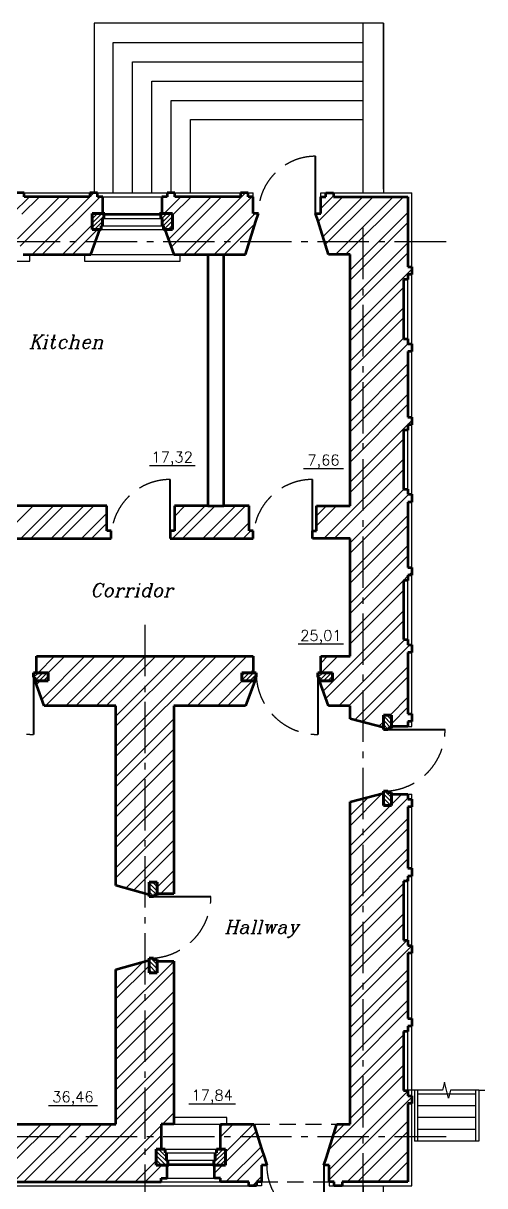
# Model space of a CAD drawing. Header units: millimetres. Extents: x 60 to 102290, y 34 to 65730.
# Drawn here: x 39299 to 46473, y 10881 to 28971 of the extents above; entities that cross this region are included whole.
import ezdxf
from ezdxf.enums import TextEntityAlignment as Align

# ---------------------------------------------------------------- set-up
doc = ezdxf.new("R2010")
doc.units = ezdxf.units.MM
for name, pattern in [('GOST2.303 4', [7, 5, -2, 0]), ('GOST2.303 6', [12, 8, -1.5, 1, -1.5]), ('SS2', [4, 2.5, -1.5])]:
    doc.linetypes.add(name, pattern=pattern)
doc.layers.add('axes', color=40, linetype='GOST2.303 6')
doc.layers.add('text', color=177, linetype='Continuous')
doc.styles.add('GOST 2.304', font='romanc.shx', dxfattribs={"oblique": 15})

msp = doc.modelspace()

# ---------------------------------------------------------------- linework, layer by layer
at = {"lineweight": 30, "ltscale": 100}
for p, q in [((44249.3, 28971), (40399.3, 28971)), ((40399.3, 28971), (40399.3, 26331)), ((44899.3, 28971), (44249.3, 28971)), ((44583.2, 26331), (44583.2, 28971)), ((44899.3, 26387.1), (44899.3, 28971)), ((44899.8, 28971), (44899.8, 26331)), ((40699.3, 26331), (40699.3, 28671)), ((40699.3, 28671), (44249.3, 28671)), ((44249.3, 28671), (44583.2, 28671)), ((40999.3, 26331), (40999.3, 28371)), ((40999.3, 28371), (44249.3, 28371)), ((44249.3, 28371), (44583.2, 28371)), ((41299.3, 26331), (41299.3, 28071)), ((41299.3, 28071), (44249.3, 28071)), ((44249.3, 28071), (44583.2, 28071)), ((41599.3, 26331), (41599.3, 27771)), ((41599.3, 27771), (44249.3, 27771)), ((44249.3, 27771), (44583.2, 27771)), ((41899.3, 26331), (41899.3, 27471)), ((41899.3, 27471), (44583.2, 27471)), ((44899.3, 27471), (44899.3, 26331)), ((6619.6, 26331), (42874.6, 26331)), ((40534.3, 26271), (40534.3, 26021)), ((40534.3, 26021), (40534.3, 26271)), ((41454.3, 26271), (41454.3, 26021)), ((41454.3, 26271), (41454.3, 26021)), ((42874.3, 26271), (42874.3, 26021)), ((42874.3, 26271), (42874.3, 26021)), ((42874.6, 26271), (42874.6, 26331)), ((43924.6, 26331), (45339.3, 26331)), ((43924.6, 26271), (43924.6, 26331)), ((45339.3, 18025.7), (45339.3, 26331)), ((40549.3, 25932), (41439.3, 25932)), ((40569.3, 26011), (41419.3, 26011)), ((40569.3, 25988), (41419.3, 25988)), ((40396.5, 25501), (40469.3, 25701)), ((40509.3, 25761), (41479.3, 25761)), ((40529.3, 25817), (41459.3, 25817)), ((39299.3, 25371), (39494.3, 25371)), ((39299.3, 25371), (39494.3, 25371)), ((39374.3, 25371), (39494.3, 25371)), ((39374.3, 25371), (39494.3, 25371)), ((39504.3, 25371), (39624.3, 25371)), ((39634.3, 25371), (39884.3, 25371)), ((39894.3, 25371), (40144.3, 25371)), ((40154.3, 25371), (40349.3, 25371)), ((40349.3, 25371), (40392.9, 25491)), ((39819.3, 19121), (39569.3, 19121)), ((39503.9, 18678.5), (39576.3, 18481)), ((42874.9, 18678.5), (42802, 18481)), ((39580, 18471), (39623.9, 18351)), ((42798.3, 18471), (42753.9, 18351)), ((44000, 18471), (44043.9, 18351)), ((39623.9, 18351), (39819.3, 18351)), ((42559.3, 18351), (42753.9, 18351)), ((44043.9, 18351), (44239.3, 18351)), ((45279.3, 18025.7), (45029.3, 18025.7)), ((45279.3, 18081), (45279.3, 18025.7)), ((45279.3, 18025.7), (45339.3, 18025.7)), ((45279.3, 16975.7), (45029.3, 16975.7)), ((45279.3, 16975.7), (45339.3, 16975.7)), ((45339.3, 10881), (45339.3, 16975.7)), ((41639.3, 15741), (41639.3, 15491)), ((41639.3, 15425.7), (41389.3, 15425.7)), ((41639.3, 15481), (41639.3, 15425.7)), ((40739.3, 14246.7), (40966.8, 14311.3)), ((40739.3, 14246.7), (40739.3, 14191.3)), ((41639.3, 14061), (41639.3, 14181)), ((41639.3, 13931), (41639.3, 14051)), ((42364.3, 11721), (42364.3, 11841)), ((42364.3, 11841), (42614.3, 11841)), ((41444.3, 11711), (41444.3, 11461)), ((42364.3, 11461), (42364.3, 11711)), ((41504.3, 11451), (42304.3, 11451)), ((41524.3, 11395), (42284.3, 11395)), ((41544.3, 11280), (42264.3, 11280)), ((41564.3, 11224), (42244.3, 11224)), ((41564.3, 11201), (42244.3, 11201)), ((30844.3, 10881), (42924.3, 10881)), ((43004.3, 10881), (42924.3, 10881)), ((43004.3, 10941), (43004.3, 10881)), ((44054.3, 10941), (44054.3, 10881)), ((44054.3, 10881), (44134.3, 10881)), ((44134.3, 10881), (45339.3, 10881)), ((44583.2, 10881), (44583.2, 8241)), ((44899.8, 8241), (44899.8, 10881))]:
    msp.add_line(p, q, dxfattribs=at)
at = {"lineweight": 40, "ltscale": 100}
for p, q in [((43844.3, 26011), (43844.3, 26901)), ((41584.3, 20951), (41584.3, 21871)), ((43794.3, 20951), (43794.3, 21871)), ((39459.3, 18863.5), (39459.3, 17903.5)), ((43879.3, 18863.5), (43879.3, 17903.5)), ((44896.8, 17981), (45856.8, 17981)), ((41256.8, 15381), (42216.8, 15381)), ((43974.3, 11201), (43974.3, 10311))]:
    msp.add_line(p, q, dxfattribs=at)
at = {"lineweight": 25, "ltscale": 100}
for p, q in [((39133.5, 26011), (39393.5, 26271)), ((39210.1, 25616.2), (39865, 26271)), ((39252, 25500.9), (40022.1, 26271)), ((39279.3, 25999.6), (39550.7, 26271)), ((39436.4, 25371), (40396.4, 26331)), ((39593.6, 25371), (40493.6, 26271)), ((40534.3, 26271), (41454.3, 26271)), ((41490.8, 26011), (41750.8, 26271)), ((41554.7, 25603.5), (42222.3, 26271)), ((41596.7, 25488.2), (42379.5, 26271)), ((41619.3, 25982.3), (41908, 26271)), ((41793.8, 25371), (42753.8, 26331)), ((41950.9, 25371), (42850.9, 26271)), ((43882.5, 25888.3), (44265.3, 26271)), ((43924.3, 26087.2), (44124.3, 26287.2)), ((43957.2, 25648.7), (44579.6, 26271)), ((43994.6, 25528.9), (44736.8, 26271)), ((44151.1, 25371), (45051.1, 26271)), ((44308.2, 25371), (45208.2, 26271)), ((40369.3, 25993.5), (40386.8, 26011)), ((40369.3, 25926.1), (40454.2, 26011)), ((40369.3, 25858.8), (40521.5, 26011)), ((40369.3, 25791.4), (40549.3, 25971.5)), ((40406.2, 25761), (40529.3, 25884.1)), ((40565.9, 25988), (40569.3, 25991.5)), ((41439.3, 25985.9), (41464.4, 26011)), ((41452.8, 25932), (41531.8, 26011)), ((41459.3, 25871.2), (41599.1, 26011)), ((41472.5, 25817), (41619.3, 25963.8)), ((41483.9, 25761), (41619.3, 25896.5)), ((42265.2, 25371), (42905.2, 26011)), ((43845.2, 26008.1), (43848.2, 26011)), ((44379.3, 25127.8), (45279.3, 26027.8)), ((44379.3, 24970.6), (45279.3, 25870.6)), ((39907.9, 25371), (40369.3, 25832.4)), ((40065.1, 25371), (40455.1, 25761)), ((40473.6, 25761), (40509.3, 25796.7)), ((41551.2, 25761), (41619.3, 25829.1)), ((41618.6, 25761), (41619.3, 25761.8)), ((42422.4, 25371), (42905.3, 25854)), ((44379.3, 24656.3), (45279.3, 25556.3)), ((39399.3, 25371), (39299.3, 25371)), ((39399.3, 25271), (39399.3, 25371)), ((40349.3, 25371), (40249.3, 25371)), ((40249.3, 25371), (40249.3, 25271)), ((40349.3, 25371), (41639.3, 25371)), ((41739.3, 25371), (41639.3, 25371)), ((41739.3, 25271), (41739.3, 25371)), ((42736.7, 25371), (42763, 25397.3)), ((44379.3, 24499.2), (45279.3, 25399.2)), ((37909.3, 25271), (39399.3, 25271)), ((40249.3, 25271), (41739.3, 25271)), ((44379.3, 24184.8), (45339.3, 25144.8)), ((45279.3, 24061), (45279.3, 24981)), ((45279.3, 24061), (45279.3, 24981)), ((44379.3, 24027.7), (45209.3, 24857.7)), ((44379.3, 23713.4), (45209.3, 24543.4)), ((44379.3, 23556.2), (45209.3, 24386.2)), ((44379.3, 23241.9), (45209.3, 24071.9)), ((44379.3, 23084.8), (45279.3, 23984.8)), ((44379.3, 22770.5), (45279.3, 23670.5)), ((44379.3, 22613.3), (45279.3, 23513.3)), ((44379.3, 22299), (45279.3, 23199)), ((44379.3, 22141.8), (45279.3, 23041.8)), ((44379.3, 21827.5), (45339.3, 22787.5)), ((45279.3, 21721), (45279.3, 22641)), ((44379.3, 21670.4), (45209.3, 22500.4)), ((43974.3, 20951), (45209.3, 22186.1)), ((44131.4, 20951), (45209.3, 22028.9)), ((44379.3, 20884.6), (45215.7, 21721)), ((44379.3, 20727.4), (45292.9, 21641)), ((38945.3, 20951), (39455.3, 21461)), ((39259.6, 20951), (39769.6, 21461)), ((39416.8, 20951), (39926.8, 21461)), ((39731.1, 20951), (40241.1, 21461)), ((39888.2, 20951), (40398.2, 21461)), ((40202.5, 20951), (40599.3, 21347.8)), ((41616.9, 20951), (42126.9, 21461)), ((41649.3, 21454.8), (41655.5, 21461)), ((41649.3, 21297.7), (41812.6, 21461)), ((41774.1, 20951), (42284.1, 21461)), ((42088.4, 20951), (42598.4, 21461)), ((42245.6, 20951), (42755.6, 21461)), ((43859.3, 21307.5), (44012.8, 21461)), ((43859.3, 21150.4), (44169.9, 21461)), ((40359.7, 20951), (40599.3, 21190.6)), ((42559.9, 20951), (42809.3, 21200.5)), ((44379.3, 20413.1), (45279.3, 21313.1)), ((42717, 20951), (42837, 21071)), ((44379.3, 20256), (45279.3, 21156)), ((44379.3, 19941.7), (45279.3, 20841.7)), ((44379.3, 19784.5), (45279.3, 20684.5)), ((44379.3, 19470.2), (45209.3, 20300.2)), ((45210.1, 20301), (45279.3, 20370.2)), ((45279.3, 19381), (45279.3, 20301)), ((45290.1, 20381), (45339.3, 20430.2)), ((44379.3, 19313.1), (45209.3, 20143.1)), ((43960.2, 18579.6), (45209.3, 19828.7)), ((44002.3, 18464.6), (45209.3, 19671.6)), ((44203, 18351), (45233, 19381)), ((44360.2, 18351), (45310.2, 19301)), ((39529.4, 18863.5), (39786.9, 19121)), ((39587.6, 18450.2), (40258.4, 19121)), ((39645.6, 18351), (40415.6, 19121)), ((39684.3, 18861.2), (39944.1, 19121)), ((39959.9, 18351), (40729.9, 19121)), ((40117, 18351), (40887, 19121)), ((40431.3, 18351), (41201.3, 19121)), ((40588.5, 18351), (41358.5, 19121)), ((40739.3, 18187.5), (41672.8, 19121)), ((40739.3, 17716.1), (42144.3, 19121)), ((40739.3, 18030.4), (41829.9, 19121)), ((40739.3, 17558.9), (42301.4, 19121)), ((41845.7, 18351), (42615.7, 19121)), ((42002.9, 18351), (42772.9, 19121)), ((43923.9, 19014.9), (44030.1, 19121)), ((43929.8, 18863.5), (44187.3, 19121)), ((39467.6, 18863.5), (39459.3, 18855.2)), ((39535, 18863.5), (39466, 18794.5)), ((39602.3, 18863.5), (39479.3, 18740.5)), ((39669.7, 18863.5), (39544.7, 18738.5)), ((42810, 18863.5), (42694.6, 18748.1)), ((42742.6, 18863.5), (42694.6, 18815.5)), ((42877.3, 18863.5), (42752.3, 18738.5)), ((42919.6, 18838.4), (42819.7, 18738.5)), ((42829.7, 18863.5), (42873.9, 18907.8)), ((43887.6, 18863.5), (43879.3, 18855.2)), ((43955, 18863.5), (43886, 18794.5)), ((44022.3, 18863.5), (43899.3, 18740.5)), ((44089.7, 18863.5), (43964.7, 18738.5)), ((44450.8, 18127.4), (45279.3, 18955.8)), ((39503.3, 18680.3), (39561.6, 18738.5)), ((39684.3, 18810.8), (39612, 18738.5)), ((39684.3, 18743.4), (39679.4, 18738.5)), ((42317.2, 18351), (42704.7, 18738.5)), ((42474.3, 18351), (42861.8, 18738.5)), ((42899.6, 18751.1), (42887, 18738.5)), ((44104.3, 18810.8), (44032, 18738.5)), ((44104.3, 18743.4), (44099.4, 18738.5)), ((44575.2, 18094.6), (45279.3, 18798.7)), ((45001, 18206), (45279.3, 18484.4)), ((45021.8, 18069.7), (45279.3, 18327.2)), ((40739.3, 17244.6), (41639.3, 18144.6)), ((44824, 18029.1), (44896.8, 18101.9)), ((44896.8, 18191.4), (45021.8, 18066.4)), ((44896.8, 18124.1), (45019.8, 18001)), ((44949.5, 18206), (45021.8, 18133.8)), ((45016.9, 18206), (45021.8, 18201.2)), ((40739.3, 17087.4), (41639.3, 17987.4)), ((44896.8, 18056.7), (44965.8, 17987.7)), ((44896.8, 17989.4), (44905.1, 17981)), ((40739.3, 16773.1), (41639.3, 17673.1)), ((40739.3, 16616), (41639.3, 17516)), ((40739.3, 16301.7), (41639.3, 17201.7)), ((40739.3, 16144.5), (41639.3, 17044.5)), ((44921.9, 17021.3), (45021.8, 16921.5)), ((44379.3, 16484.3), (44884.2, 16989.2)), ((44379.3, 16641.4), (44670.8, 16933)), ((44379.3, 16012.8), (45279.3, 16912.8)), ((44896.8, 16979.1), (45021.8, 16854.1)), ((44896.8, 16911.8), (45012.2, 16796.3)), ((44896.8, 16844.4), (44944.8, 16796.3)), ((45009.2, 17001.3), (45021.8, 16988.8)), ((45021.8, 16812.5), (45185, 16975.7)), ((40739.3, 15830.2), (41639.3, 16730.2)), ((44379.3, 16170), (45005.7, 16796.3)), ((40739.3, 15673.1), (41639.3, 16573.1)), ((44379.3, 15698.5), (45279.3, 16598.5)), ((44379.3, 15541.3), (45279.3, 16441.3)), ((40892.6, 15512.1), (41639.3, 16258.7)), ((41015, 15477.3), (41639.3, 16101.6)), ((44379.3, 15227), (45279.3, 16127)), ((44379.3, 15069.9), (45279.3, 15969.9)), ((41381.8, 15529.8), (41639.3, 15787.3)), ((41256.8, 15591.4), (41381.8, 15466.4)), ((41309.5, 15606), (41381.8, 15533.8)), ((41376.9, 15606), (41381.8, 15601.2)), ((41434.8, 15425.7), (41639.3, 15630.1)), ((44379.3, 14755.6), (45209.3, 15585.6)), ((45244.7, 15621), (45279.3, 15655.6)), ((45279.3, 14701), (45279.3, 15621)), ((45324.7, 15701), (45339.3, 15715.6)), ((41256.8, 15524.1), (41379.8, 15401)), ((41256.8, 15456.7), (41325.8, 15387.7)), ((41256.8, 15389.4), (41265.1, 15381)), ((44379.3, 14598.4), (45209.3, 15428.4)), ((44379.3, 14284.1), (45209.3, 15114.1)), ((44379.3, 14127), (45209.3, 14957)), ((44379.3, 13812.6), (45267.7, 14701)), ((44379.3, 13655.5), (45339.3, 14615.5)), ((40739.3, 13472.9), (41639.3, 14372.9)), ((40739.3, 13944.4), (41161.6, 14366.7)), ((40739.3, 13787.2), (41256.8, 14304.7)), ((41256.8, 14379.1), (41381.8, 14254.1)), ((41256.8, 14311.8), (41372.2, 14196.3)), ((41281.9, 14421.3), (41381.8, 14321.5)), ((41369.2, 14401.3), (41381.8, 14388.8)), ((40739.3, 13315.7), (41639.3, 14215.7)), ((41256.8, 14244.4), (41304.8, 14196.3)), ((44379.3, 13341.2), (45279.3, 14241.2)), ((44379.3, 13184), (45279.3, 14084)), ((40739.3, 13001.4), (41639.3, 13901.4)), ((44379.3, 12869.7), (45279.3, 13769.7)), ((40739.3, 12844.3), (41639.3, 13744.3)), ((44379.3, 12712.6), (45279.3, 13612.6)), ((40739.3, 12530), (41639.3, 13430)), ((40739.3, 12372.8), (41639.3, 13272.8)), ((44379.3, 12398.3), (45209.3, 13228.3)), ((45262.1, 13281), (45279.3, 13298.3)), ((45279.3, 12361), (45279.3, 13281)), ((44379.3, 12241.1), (45209.3, 13071.1)), ((40739.3, 12058.5), (41639.3, 12958.5)), ((40739.3, 11901.3), (41639.3, 12801.3)), ((44379.3, 11926.8), (45209.3, 12756.8)), ((40093.3, 10941), (41639.3, 12487)), ((44048.4, 11438.7), (45209.3, 12599.6)), ((40250.4, 10941), (41639.3, 12329.9)), ((44054.3, 11130.3), (45279.3, 12355.3)), ((45379.3, 12370.1), (45379.3, 11572.4)), ((45429.3, 12370.1), (45429.3, 11572.4)), ((45429.3, 12308.8), (46329.3, 12308.8)), ((46329.3, 12370.1), (46329.3, 11572.4)), ((46379.3, 12370.1), (46379.3, 11572.4)), ((44054.3, 10973.2), (45339.3, 12258.2)), ((46329.3, 12124.7), (45429.3, 12124.7)), ((41464.7, 11841), (41639.3, 12015.6)), ((42464.3, 11941), (41639.3, 11941)), ((42464.3, 11841), (42464.3, 11941)), ((46329.3, 11940.6), (45429.3, 11940.6)), ((39090.4, 10881), (40050.4, 11841)), ((39149.3, 11411.4), (39578.9, 11841)), ((39149.3, 11254.3), (39736, 11841)), ((39307.5, 10941), (40207.5, 11841)), ((39621.8, 10941), (40521.8, 11841)), ((39779, 10941), (40679, 11841)), ((40564.7, 10941), (41444.3, 11820.6)), ((41444.3, 11841), (42364.3, 11841)), ((41621.9, 11841), (41639.3, 11858.4)), ((42364.3, 11841), (42464.3, 11841)), ((42364.3, 11797.6), (42407.7, 11841)), ((42364.3, 11640.5), (42564.8, 11841)), ((42444.3, 11406.2), (42879.1, 11841)), ((44120.3, 11667.9), (44293.5, 11841)), ((44336.5, 10941), (45279.3, 11883.9)), ((40721.9, 10941), (41444.3, 11663.4)), ((42444.3, 11249), (42920.8, 11725.5)), ((44493.6, 10941), (45279.3, 11726.7)), ((46329.3, 11756.5), (45429.3, 11756.5)), ((41364.3, 11420.7), (41544.3, 11240.6)), ((41401.2, 11451), (41524.3, 11328)), ((41468.6, 11451), (41504.3, 11415.3)), ((42444.3, 11420.7), (42264.3, 11240.6)), ((42407.3, 11451), (42284.3, 11328)), ((42340, 11451), (42304.3, 11415.3)), ((42450.6, 10941), (42995.5, 11485.9)), ((44807.9, 10941), (45279.3, 11412.4)), ((46379.3, 11572.4), (45379.3, 11572.4)), ((41036.2, 10941), (41364.3, 11269.1)), ((41364.3, 11353.3), (41516.5, 11201)), ((41364.3, 11285.9), (41449.2, 11201)), ((41364.3, 11218.6), (41381.8, 11201)), ((41560.9, 11224), (41564.3, 11220.6)), ((42247.7, 11224), (42244.3, 11220.6)), ((42444.3, 11353.3), (42292, 11201)), ((42444.3, 11285.9), (42359.4, 11201)), ((42444.3, 11218.6), (42426.7, 11201)), ((42607.8, 10941), (43032.8, 11366.1)), ((44965.1, 10941), (45279.3, 11255.3)), ((41193.4, 10941), (41453.4, 11201)), ((42274.3, 11079), (42396.3, 11201)), ((41444.3, 10941), (42364.3, 10941)), ((41534.3, 11001), (42274.3, 11001)), ((42862.1, 10881), (43004.3, 11023.3))]:
    msp.add_line(p, q, dxfattribs=at)
at = {"lineweight": 53, "ltscale": 100}
for p, q in [((39314.3, 26331), (39194.3, 26331)), ((39314.3, 26271), (39314.3, 26331)), ((40334.3, 26271), (39314.3, 26271)), ((40454.3, 26331), (40334.3, 26331)), ((40334.3, 26331), (40334.3, 26271)), ((40454.3, 26271), (40454.3, 26331)), ((40534.3, 26271), (40454.3, 26271)), ((40534.3, 26011), (40534.3, 26271)), ((41534.3, 26271), (41454.3, 26271)), ((41454.3, 26271), (41454.3, 26011)), ((41654.3, 26331), (41534.3, 26331)), ((41534.3, 26331), (41534.3, 26271)), ((41654.3, 26271), (41654.3, 26331)), ((42674.3, 26271), (41654.3, 26271)), ((42794.3, 26331), (42674.3, 26331)), ((42674.3, 26331), (42674.3, 26271)), ((42794.3, 26271), (42794.3, 26331)), ((42874.6, 26271), (42794.3, 26271)), ((42874.3, 26011), (42874.6, 26271)), ((43924.3, 26011), (43924.3, 26271)), ((43924.3, 26271), (44004.3, 26271)), ((44004.3, 26271), (44004.3, 26331)), ((44004.3, 26331), (44124.3, 26331)), ((44124.3, 26331), (44124.3, 26271)), ((44124.3, 26271), (45279.3, 26271)), ((45279.3, 26271), (45279.3, 25181)), ((40534.3, 26021), (40534.3, 26011)), ((42954.3, 26011), (42874.3, 26011)), ((42874.4, 25754.9), (42916.9, 25891)), ((42916.9, 25891), (42954.3, 26011)), ((43881.7, 25891), (43844.3, 26011)), ((43844.3, 26011), (43924.3, 26011)), ((43924.1, 25754.9), (43881.7, 25891)), ((40349.3, 25371), (40491.1, 25761)), ((41497.5, 25761), (41639.3, 25371)), ((42754.8, 25371), (42874.4, 25754.9)), ((44043.8, 25371), (43924.1, 25754.9)), ((39299.3, 25371), (40349.3, 25371)), ((41639.3, 25371), (42169.3, 25371)), ((42169.3, 25371), (42419.3, 25371)), ((42169.3, 25371), (42169.3, 21461)), ((42419.3, 21461), (42419.3, 25371)), ((42419.3, 25371), (42754.8, 25371)), ((44379.3, 25371), (44043.8, 25371)), ((44379.3, 21461), (44379.3, 25371)), ((45279.3, 25181), (45339.3, 25181)), ((45339.3, 25181), (45339.3, 25061)), ((45279.3, 24981), (45209.3, 24981)), ((45209.3, 24981), (45209.3, 24061)), ((45339.3, 25061), (45279.3, 25061)), ((45279.3, 25061), (45279.3, 24981)), ((45209.3, 24061), (45279.3, 24061)), ((45279.3, 24061), (45279.3, 23981)), ((45279.3, 23981), (45339.3, 23981)), ((45339.3, 23981), (45339.3, 23861)), ((45339.3, 23861), (45279.3, 23861)), ((45279.3, 23861), (45279.3, 22841)), ((45279.3, 22841), (45339.3, 22841)), ((45339.3, 22841), (45339.3, 22721)), ((45279.3, 22641), (45209.3, 22641)), ((45209.3, 22641), (45209.3, 21721)), ((45339.3, 22721), (45279.3, 22721)), ((45279.3, 22721), (45279.3, 22641)), ((45209.3, 21721), (45279.3, 21721)), ((45279.3, 21721), (45279.3, 21641)), ((45279.3, 21641), (45339.3, 21641)), ((45339.3, 21641), (45339.3, 21521)), ((40599.3, 21461), (37739.3, 21461)), ((40599.3, 21071), (40599.3, 21461)), ((42169.3, 21461), (41649.3, 21461)), ((41649.3, 21461), (41649.3, 21071)), ((42169.3, 21461), (42419.3, 21461)), ((42809.3, 21461), (42419.3, 21461)), ((42809.3, 21071), (42809.3, 21461)), ((43859.3, 21071), (43859.3, 21461)), ((43859.3, 21461), (44379.3, 21461)), ((45339.3, 21521), (45279.3, 21521)), ((45279.3, 21521), (45279.3, 20501)), ((40664.3, 21071), (40599.3, 21071)), ((40664.3, 20951), (40664.3, 21071)), ((41649.3, 21071), (41584.3, 21071)), ((41584.3, 21071), (41584.3, 20951)), ((42874.3, 21071), (42809.3, 21071)), ((42874.3, 20951), (42874.3, 21071)), ((43794.3, 20951), (43794.3, 21071)), ((43794.3, 21071), (43859.3, 21071)), ((37739.3, 20951), (40664.3, 20951)), ((41584.3, 20951), (42874.3, 20951)), ((44379.3, 20951), (43794.3, 20951)), ((44379.3, 19121), (44379.3, 20951)), ((45279.3, 20501), (45339.3, 20501)), ((45339.3, 20501), (45339.3, 20381)), ((45279.3, 20301), (45209.3, 20301)), ((45209.3, 20301), (45209.3, 19381)), ((45339.3, 20381), (45279.3, 20381)), ((45279.3, 20381), (45279.3, 20301)), ((45209.3, 19381), (45279.3, 19381)), ((45279.3, 19381), (45279.3, 19301)), ((45279.3, 19301), (45339.3, 19301)), ((45339.3, 19181), (45279.3, 19181)), ((45279.3, 19181), (45279.3, 18225.7)), ((45339.3, 19301), (45339.3, 19181)), ((39503.9, 18863.5), (39503.9, 19121)), ((39503.9, 19121), (42873.9, 19121)), ((42873.9, 19121), (42873.9, 18863.5)), ((43923.9, 18863.5), (43923.9, 19121)), ((43923.9, 19121), (44379.3, 19121)), ((39503.9, 18871), (39503.9, 18863.5)), ((43923.9, 18871), (43923.9, 18863.5)), ((39623.9, 18351), (39481.9, 18738.5)), ((42897.1, 18738.5), (42753.9, 18351)), ((44043.9, 18351), (43901.9, 18738.5)), ((40739.3, 18351), (39623.9, 18351)), ((40739.3, 15555.7), (40739.3, 18351)), ((42753.9, 18351), (41639.3, 18351)), ((41639.3, 18351), (41639.3, 15425.7)), ((44379.3, 18351), (44043.9, 18351)), ((44379.3, 18146.2), (44379.3, 18351)), ((44896.8, 18009.9), (44379.3, 18146.2)), ((45279.3, 18225.7), (45339.3, 18225.7)), ((45339.3, 18105.7), (45279.3, 18105.7)), ((45279.3, 18105.7), (45279.3, 18025.7)), ((45339.3, 18225.7), (45339.3, 18105.7)), ((45279.3, 18025.7), (45021.8, 18025.7)), ((44379.3, 16856.2), (44896.8, 16992.5)), ((44379.3, 11841), (44379.3, 16856.2)), ((45021.8, 16975.7), (45279.3, 16975.7)), ((45279.3, 16975.7), (45279.3, 16895.7)), ((45279.3, 16895.7), (45339.3, 16895.7)), ((45339.3, 16895.7), (45339.3, 16775.7)), ((45339.3, 16775.7), (45279.3, 16775.7)), ((45279.3, 16775.7), (45279.3, 15821)), ((45279.3, 15821), (45339.3, 15821)), ((45339.3, 15821), (45339.3, 15701)), ((45279.3, 15621), (45209.3, 15621)), ((45209.3, 15621), (45209.3, 14701)), ((45339.3, 15701), (45279.3, 15701)), ((45279.3, 15701), (45279.3, 15621)), ((41256.8, 15408.6), (40739.3, 15555.7)), ((41639.3, 15425.7), (41381.8, 15425.7)), ((45209.3, 14701), (45279.3, 14701)), ((45279.3, 14701), (45279.3, 14621)), ((45279.3, 14621), (45339.3, 14621)), ((45339.3, 14501), (45279.3, 14501)), ((45279.3, 14501), (45279.3, 13483.6)), ((45339.3, 14621), (45339.3, 14501)), ((40739.3, 14246.7), (41256.8, 14393.7)), ((41389.3, 14375.7), (41381.8, 14375.7)), ((41381.8, 14375.7), (41639.3, 14375.7)), ((41639.3, 14375.7), (41639.3, 11841)), ((40739.3, 11841), (40739.3, 14246.7)), ((45279.3, 13483.6), (45339.3, 13483.6)), ((45339.3, 13483.6), (45339.3, 13363.6)), ((45279.3, 13281), (45209.3, 13281)), ((45209.3, 13281), (45209.3, 12361)), ((45339.3, 13363.6), (45279.3, 13363.6)), ((45279.3, 13363.6), (45279.3, 13281)), ((45209.3, 12361), (45279.3, 12361)), ((45279.3, 12361), (45279.3, 12281)), ((45279.3, 12281), (45339.3, 12281)), ((45339.3, 12161), (45279.3, 12161)), ((45279.3, 12161), (45279.3, 10941)), ((45339.3, 12281), (45339.3, 12161)), ((39169.3, 11841), (40739.3, 11841)), ((41639.3, 11841), (41444.3, 11841)), ((41444.3, 11841), (41444.3, 11451)), ((42364.3, 11451), (42364.3, 11841)), ((42364.3, 11841), (42884.8, 11841)), ((42884.8, 11841), (43004.4, 11457.1)), ((44054.1, 11457.1), (44174.8, 11841)), ((44174.8, 11841), (44379.3, 11841)), ((41444.3, 11451), (41444.3, 11461)), ((42364.3, 11461), (42364.3, 11451)), ((43004.4, 11457.1), (43046.9, 11321)), ((44011.7, 11321), (44054.1, 11457.1)), ((43046.9, 11321), (43084.3, 11201)), ((43974.3, 11201), (44011.7, 11321)), ((41534.3, 11001), (41534.3, 11201)), ((42274.3, 11001), (42274.3, 11201)), ((43084.3, 11201), (43004.3, 11201)), ((43004.3, 11201), (43004.3, 10941)), ((44054.3, 11201), (43974.3, 11201)), ((44054.3, 10941), (44054.3, 11201)), ((39184.3, 10941), (41444.3, 10941)), ((41444.3, 10941), (41444.3, 11001)), ((41444.3, 11001), (41534.3, 11001)), ((42364.3, 11001), (42274.3, 11001)), ((42364.3, 10941), (42364.3, 11001)), ((42804.3, 10941), (42364.3, 10941)), ((42804.3, 10881), (42804.3, 10941)), ((42924.3, 10881), (42804.3, 10881)), ((43004.3, 10941), (42924.3, 10941)), ((42924.3, 10941), (42924.3, 10881)), ((44134.3, 10941), (44054.3, 10941)), ((44134.3, 10881), (44134.3, 10941)), ((44254.3, 10881), (44134.3, 10881)), ((45279.3, 10941), (44254.3, 10941)), ((44254.3, 10941), (44254.3, 10881))]:
    msp.add_line(p, q, dxfattribs=at)
at = {"lineweight": 60, "ltscale": 100}
for p, q in [((40369.3, 26011), (40569.3, 26011)), ((40369.3, 26011), (40369.3, 25761)), ((40529.3, 25932), (40529.3, 25817)), ((40529.3, 25932), (40549.3, 25932)), ((40549.3, 25988), (40549.3, 25932)), ((40549.3, 25988), (40569.3, 25988)), ((40569.3, 26011), (40569.3, 25988)), ((41619.3, 26011), (41419.3, 26011)), ((41419.3, 26011), (41419.3, 25988)), ((41439.3, 25988), (41419.3, 25988)), ((41439.3, 25988), (41439.3, 25932)), ((41459.3, 25932), (41439.3, 25932)), ((41459.3, 25932), (41459.3, 25817)), ((41619.3, 26011), (41619.3, 25761)), ((40509.3, 25761), (40369.3, 25761)), ((40509.3, 25817), (40509.3, 25761)), ((40529.3, 25817), (40509.3, 25817)), ((41459.3, 25817), (41479.3, 25817)), ((41479.3, 25817), (41479.3, 25761)), ((41479.3, 25761), (41619.3, 25761)), ((39684.3, 18863.5), (39459.3, 18863.5)), ((39459.3, 18794.5), (39459.3, 18863.5)), ((39684.3, 18738.5), (39684.3, 18863.5)), ((42694.6, 18863.5), (42919.6, 18863.5)), ((42694.6, 18738.5), (42694.6, 18863.5)), ((42919.6, 18794.5), (42919.6, 18863.5)), ((44104.3, 18863.5), (43879.3, 18863.5)), ((43879.3, 18794.5), (43879.3, 18863.5)), ((44104.3, 18738.5), (44104.3, 18863.5)), ((39459.3, 18794.5), (39479.3, 18794.5)), ((39479.3, 18738.5), (39479.3, 18794.5)), ((39479.3, 18738.5), (39684.3, 18738.5)), ((42899.6, 18738.5), (42694.6, 18738.5)), ((42919.6, 18794.5), (42899.6, 18794.5)), ((42899.6, 18738.5), (42899.6, 18794.5)), ((43879.3, 18794.5), (43899.3, 18794.5)), ((43899.3, 18738.5), (43899.3, 18794.5)), ((43899.3, 18738.5), (44104.3, 18738.5)), ((44896.8, 18206), (44896.8, 17981)), ((45021.8, 18206), (44896.8, 18206)), ((45021.8, 18001), (45021.8, 18206)), ((44965.8, 17981), (44896.8, 17981)), ((44965.8, 17981), (44965.8, 18001)), ((45021.8, 18001), (44965.8, 18001)), ((44896.8, 16796.3), (44896.8, 17021.3)), ((44965.8, 17021.3), (44896.8, 17021.3)), ((44965.8, 17021.3), (44965.8, 17001.3)), ((45021.8, 17001.3), (44965.8, 17001.3)), ((45021.8, 17001.3), (45021.8, 16796.3)), ((45021.8, 16796.3), (44896.8, 16796.3)), ((41256.8, 15606), (41256.8, 15381)), ((41381.8, 15606), (41256.8, 15606)), ((41381.8, 15401), (41381.8, 15606)), ((41325.8, 15381), (41256.8, 15381)), ((41325.8, 15381), (41325.8, 15401)), ((41381.8, 15401), (41325.8, 15401)), ((41256.8, 14196.3), (41256.8, 14421.3)), ((41325.8, 14421.3), (41256.8, 14421.3)), ((41325.8, 14421.3), (41325.8, 14401.3)), ((41381.8, 14401.3), (41325.8, 14401.3)), ((41381.8, 14401.3), (41381.8, 14196.3)), ((41381.8, 14196.3), (41256.8, 14196.3)), ((41504.3, 11451), (41364.3, 11451)), ((41364.3, 11201), (41364.3, 11451)), ((41504.3, 11395), (41504.3, 11451)), ((42304.3, 11451), (42444.3, 11451)), ((42304.3, 11395), (42304.3, 11451)), ((42444.3, 11201), (42444.3, 11451)), ((41524.3, 11395), (41504.3, 11395)), ((41524.3, 11395), (41504.3, 11395)), ((41524.3, 11280), (41524.3, 11395)), ((41524.3, 11280), (41524.3, 11395)), ((41524.3, 11280), (41544.3, 11280)), ((41524.3, 11280), (41544.3, 11280)), ((41544.3, 11224), (41544.3, 11280)), ((41544.3, 11224), (41544.3, 11280)), ((41544.3, 11224), (41564.3, 11224)), ((41544.3, 11224), (41564.3, 11224)), ((41564.3, 11201), (41564.3, 11224)), ((41564.3, 11201), (41564.3, 11224)), ((42244.3, 11201), (42244.3, 11224)), ((42264.3, 11224), (42244.3, 11224)), ((42244.3, 11201), (42244.3, 11224)), ((42264.3, 11224), (42244.3, 11224)), ((42264.3, 11224), (42264.3, 11280)), ((42284.3, 11280), (42264.3, 11280)), ((42264.3, 11224), (42264.3, 11280)), ((42284.3, 11280), (42264.3, 11280)), ((42284.3, 11280), (42284.3, 11395)), ((42284.3, 11395), (42304.3, 11395)), ((42284.3, 11280), (42284.3, 11395)), ((42284.3, 11395), (42304.3, 11395)), ((41364.3, 11201), (41564.3, 11201)), ((41364.3, 11201), (41564.3, 11201)), ((42444.3, 11201), (42244.3, 11201)), ((42444.3, 11201), (42244.3, 11201))]:
    msp.add_line(p, q, dxfattribs=at)
at = {"linetype": 'Continuous', "lineweight": 15, "ltscale": 100}
msp.add_line((44379.3, 20787.5), (44379.3, 20236.3), dxfattribs=at)
at = {"linetype": 'Continuous', "ltscale": 25}
for p, q in [((45848, 12495.1), (45816.8, 12370.1)), ((45910.5, 12245.1), (45848, 12495.1)), ((45379.3, 12370.1), (45285.5, 12370.1)), ((45816.8, 12370.1), (45379.3, 12370.1)), ((45941.8, 12370.1), (45910.5, 12245.1)), ((46379.3, 12370.1), (45941.8, 12370.1)), ((46379.3, 12370.1), (46473, 12370.1))]:
    msp.add_line(p, q, dxfattribs=at)
at = {"linetype": 'SS2', "lineweight": 25, "ltscale": 100}
for p, q in [((42884.8, 11841), (44174.8, 11841)), ((43004.3, 10941), (44054.3, 10941))]:
    msp.add_line(p, q, dxfattribs=at)
at = {"linetype": 'GOST2.303 4', "ltscale": 100}
for centre, radius, start, end in [((43844.3, 26011), 890, 90, 180), ((41584.3, 20951), 920, 90, 180), ((43794.3, 20951), 920, 90, 180), ((39459.3, 18863.2), 959.7, 179.98206, 270), ((43879.3, 18863.2), 959.7, 179.98206, 270), ((44897.1, 17981), 959.7, 269.98206, 0), ((41257.1, 15381), 959.7, 269.98206, 0), ((43974.3, 11201), 890, 180, 270)]:
    msp.add_arc(centre, radius, start, end, dxfattribs=at)
at = {"layer": 'axes', "ltscale": 100, "extrusion": (1, 0, 0)}
for p, q in [((44579.3, 25786.7), (44579.3, 1534.2)), ((41189.3, 19610.5), (41189.3, 1534.2))]:
    msp.add_line(p, q, dxfattribs=at)
at = {"layer": 'axes', "ltscale": 100, "extrusion": (0, 1, 0)}
for p, q in [((45871.5, 25571), (1560, 25571)), ((45871.5, 11641), (1560, 11641))]:
    msp.add_line(p, q, dxfattribs=at)
at = {"layer": 'text', "linetype": 'Continuous', "ltscale": 50}
for p, q in [((41259.3, 22087.1), (41969.3, 22087.1)), ((43657, 22040.6), (44275.1, 22040.6)), ((43573.8, 19311.4), (44279.5, 19311.4)), ((39690.4, 12132.2), (40452.9, 12132.2)), ((41872.3, 12157.7), (42599.8, 12157.7))]:
    msp.add_line(p, q, dxfattribs=at)

# ---------------------------------------------------------------- texts
at = {"layer": 'text', "linetype": 'Continuous', "ltscale": 90, "style": 'GOST 2.304', "oblique": 15}
for s, p in [('Kitchen', (39965.8, 24016.4)), ('Corridor', (40982.8, 20150.7)), ('Hallway', (43000.2, 14912.2))]:
    msp.add_text(s, height=208.33, dxfattribs=at).set_placement(p, align=Align.MIDDLE_CENTER)
at = {"layer": 'text', "linetype": 'Continuous', "ltscale": 50, "style": 'GOST 2.304'}
for s, p in [('17,32', (41614.3, 22219.6)), ('7,66', (43966.1, 22173.1)), ('25,01', (43926.6, 19443.9)), ('36,46', (40071.6, 12264.7)), ('17,84', (42236, 12290.2))]:
    msp.add_text(s, height=166.67, dxfattribs=at).set_placement(p, align=Align.MIDDLE_CENTER)

doc.saveas('drawing.dxf')
